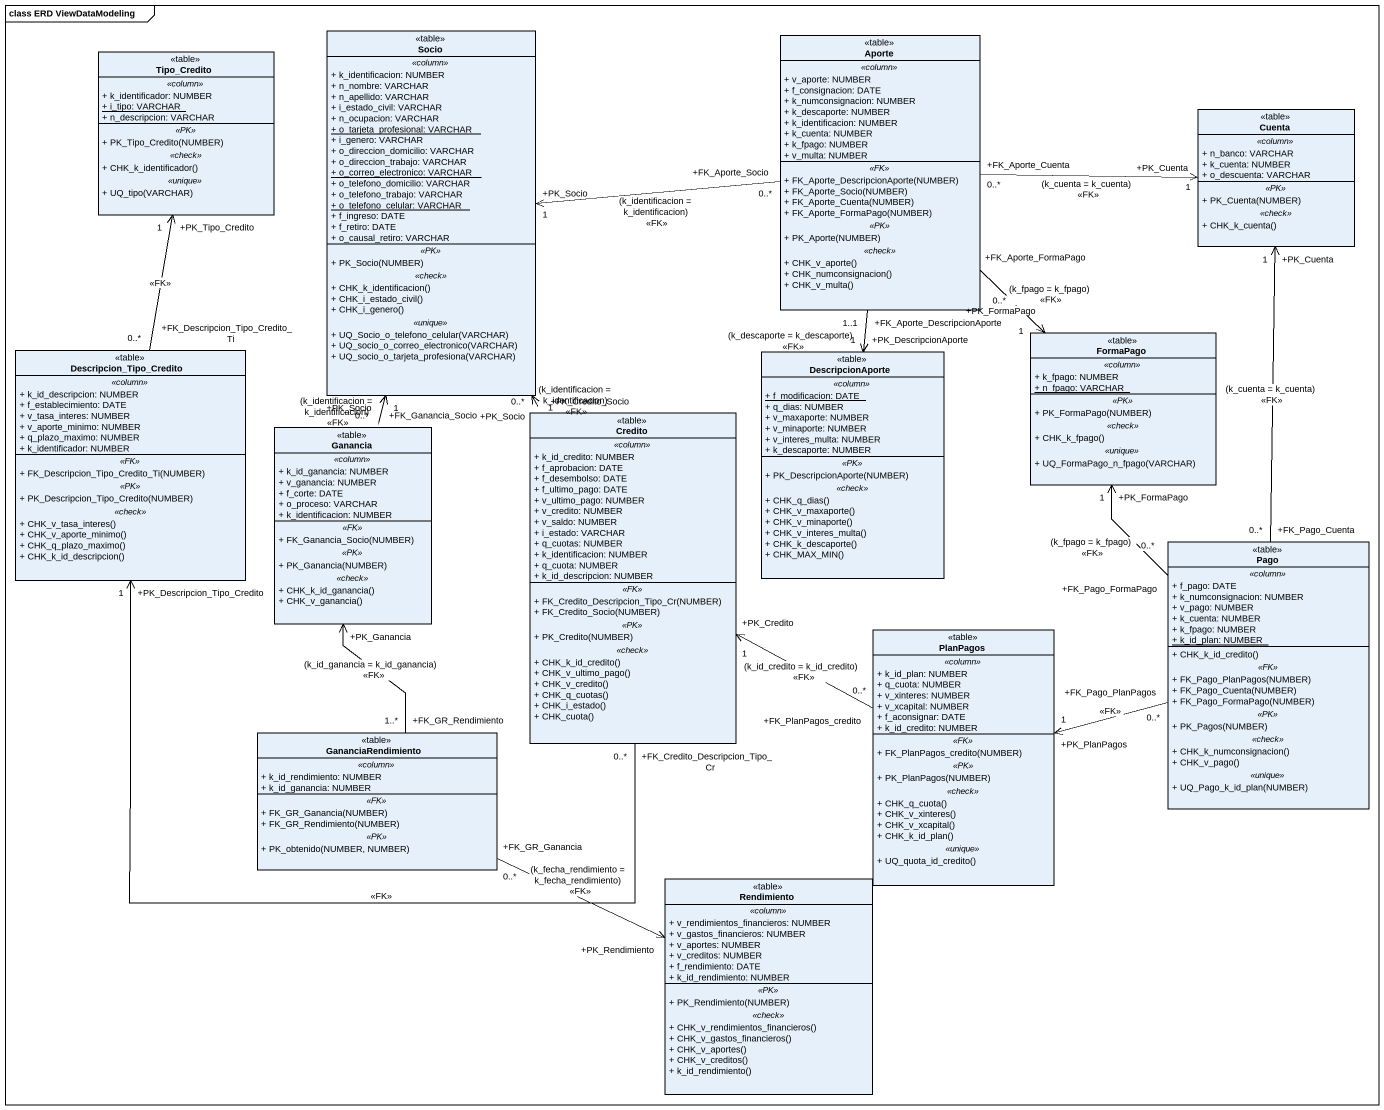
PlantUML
@startuml
mainframe class ERD ViewDataModeling
hide circle
hide empty members
skinparam classAttributeIconSize 0
class Socio <<table>> {
  .. <<column>> ..
  + k_identificacion: NUMBER
  + n_nombre: VARCHAR
  + n_apellido: VARCHAR
  + i_estado_civil: VARCHAR
  + n_ocupacion: VARCHAR
  {static} + o_tarjeta_profesional: VARCHAR
  + i_genero: VARCHAR
  + o_direccion_domicilio: VARCHAR
  + o_direccion_trabajo: VARCHAR
  {static} + o_correo_electronico: VARCHAR
  + o_telefono_domicilio: VARCHAR
  + o_telefono_trabajo: VARCHAR
  {static} + o_telefono_celular: VARCHAR
  + f_ingreso: DATE
  + f_retiro: DATE
  + o_causal_retiro: VARCHAR
  .. <<PK>> ..
  + PK_Socio(NUMBER)
  .. <<check>> ..
  + CHK_k_identificacion()
  + CHK_i_estado_civil()
  + CHK_i_genero()
  .. <<unique>> ..
  + UQ_Socio_o_telefono_celular(VARCHAR)
  + UQ_socio_o_correo_electronico(VARCHAR)
  + UQ_socio_o_tarjeta_profesiona(VARCHAR)
}
class Aporte <<table>> {
  .. <<column>> ..
  + v_aporte: NUMBER
  + f_consignacion: DATE
  + k_numconsignacion: NUMBER
  + k_descaporte: NUMBER
  + k_identificacion: NUMBER
  + k_cuenta: NUMBER
  + k_fpago: NUMBER
  + v_multa: NUMBER
  .. <<FK>> ..
  + FK_Aporte_DescripcionAporte(NUMBER)
  + FK_Aporte_Socio(NUMBER)
  + FK_Aporte_Cuenta(NUMBER)
  + FK_Aporte_FormaPago(NUMBER)
  .. <<PK>> ..
  + PK_Aporte(NUMBER)
  .. <<check>> ..
  + CHK_v_aporte()
  + CHK_numconsignacion()
  + CHK_v_multa()
}
class Tipo_Credito <<table>> {
  .. <<column>> ..
  + k_identificador: NUMBER
  {static} + i_tipo: VARCHAR
  + n_descripcion: VARCHAR
  .. <<PK>> ..
  + PK_Tipo_Credito(NUMBER)
  .. <<check>> ..
  + CHK_k_identificador()
  .. <<unique>> ..
  + UQ_tipo(VARCHAR)
}
class Cuenta <<table>> {
  .. <<column>> ..
  + n_banco: VARCHAR
  + k_cuenta: NUMBER
  + o_descuenta: VARCHAR
  .. <<PK>> ..
  + PK_Cuenta(NUMBER)
  .. <<check>> ..
  + CHK_k_cuenta()
}
class Descripcion_Tipo_Credito <<table>> {
  .. <<column>> ..
  + k_id_descripcion: NUMBER
  + f_establecimiento: DATE
  + v_tasa_interes: NUMBER
  + v_aporte_minimo: NUMBER
  + q_plazo_maximo: NUMBER
  + k_identificador: NUMBER
  .. <<FK>> ..
  + FK_Descripcion_Tipo_Credito_Ti(NUMBER)
  .. <<PK>> ..
  + PK_Descripcion_Tipo_Credito(NUMBER)
  .. <<check>> ..
  + CHK_v_tasa_interes()
  + CHK_v_aporte_minimo()
  + CHK_q_plazo_maximo()
  + CHK_k_id_descripcion()
}
class DescripcionAporte <<table>> {
  .. <<column>> ..
  {static} + f_modificacion: DATE
  + q_dias: NUMBER
  + v_maxaporte: NUMBER
  + v_minaporte: NUMBER
  + v_interes_multa: NUMBER
  + k_descaporte: NUMBER
  .. <<PK>> ..
  + PK_DescripcionAporte(NUMBER)
  .. <<check>> ..
  + CHK_q_dias()
  + CHK_v_maxaporte()
  + CHK_v_minaporte()
  + CHK_v_interes_multa()
  + CHK_k_descaporte()
  + CHK_MAX_MIN()
}
class FormaPago <<table>> {
  .. <<column>> ..
  + k_fpago: NUMBER
  {static} + n_fpago: VARCHAR
  .. <<PK>> ..
  + PK_FormaPago(NUMBER)
  .. <<check>> ..
  + CHK_k_fpago()
  .. <<unique>> ..
  + UQ_FormaPago_n_fpago(VARCHAR)
}
class Ganancia <<table>> {
  .. <<column>> ..
  + k_id_ganancia: NUMBER
  + v_ganancia: NUMBER
  + f_corte: DATE
  + o_proceso: VARCHAR
  + k_identificacion: NUMBER
  .. <<FK>> ..
  + FK_Ganancia_Socio(NUMBER)
  .. <<PK>> ..
  + PK_Ganancia(NUMBER)
  .. <<check>> ..
  + CHK_k_id_ganancia()
  + CHK_v_ganancia()
}
class Credito <<table>> {
  .. <<column>> ..
  + k_id_credito: NUMBER
  + f_aprobacion: DATE
  + f_desembolso: DATE
  + f_ultimo_pago: DATE
  + v_ultimo_pago: NUMBER
  + v_credito: NUMBER
  + v_saldo: NUMBER
  + i_estado: VARCHAR
  + q_cuotas: NUMBER
  + k_identificacion: NUMBER
  + q_cuota: NUMBER
  + k_id_descripcion: NUMBER
  .. <<FK>> ..
  + FK_Credito_Descripcion_Tipo_Cr(NUMBER)
  + FK_Credito_Socio(NUMBER)
  .. <<PK>> ..
  + PK_Credito(NUMBER)
  .. <<check>> ..
  + CHK_k_id_credito()
  + CHK_v_ultimo_pago()
  + CHK_v_credito()
  + CHK_q_cuotas()
  + CHK_i_estado()
  + CHK_cuota()
}
class Pago <<table>> {
  .. <<column>> ..
  + f_pago: DATE
  + k_numconsignacion: NUMBER
  + v_pago: NUMBER
  + k_cuenta: NUMBER
  + k_fpago: NUMBER
  {static} + k_id_plan: NUMBER
  --
  + CHK_k_id_credito()
  .. <<FK>> ..
  + FK_Pago_PlanPagos(NUMBER)
  + FK_Pago_Cuenta(NUMBER)
  + FK_Pago_FormaPago(NUMBER)
  .. <<PK>> ..
  + PK_Pagos(NUMBER)
  .. <<check>> ..
  + CHK_k_numconsignacion()
  + CHK_v_pago()
  .. <<unique>> ..
  + UQ_Pago_k_id_plan(NUMBER)
}
class PlanPagos <<table>> {
  .. <<column>> ..
  + k_id_plan: NUMBER
  + q_cuota: NUMBER
  + v_xinteres: NUMBER
  + v_xcapital: NUMBER
  + f_aconsignar: DATE
  + k_id_credito: NUMBER
  .. <<FK>> ..
  + FK_PlanPagos_credito(NUMBER)
  .. <<PK>> ..
  + PK_PlanPagos(NUMBER)
  .. <<check>> ..
  + CHK_q_cuota()
  + CHK_v_xinteres()
  + CHK_v_xcapital()
  + CHK_k_id_plan()
  .. <<unique>> ..
  + UQ_quota_id_credito()
}
class GananciaRendimiento <<table>> {
  .. <<column>> ..
  + k_id_rendimiento: NUMBER
  + k_id_ganancia: NUMBER
  .. <<FK>> ..
  + FK_GR_Ganancia(NUMBER)
  + FK_GR_Rendimiento(NUMBER)
  .. <<PK>> ..
  + PK_obtenido(NUMBER, NUMBER)
}
class Rendimiento <<table>> {
  .. <<column>> ..
  + v_rendimientos_financieros: NUMBER
  + v_gastos_financieros: NUMBER
  + v_aportes: NUMBER
  + v_creditos: NUMBER
  + f_rendimiento: DATE
  + k_id_rendimiento: NUMBER
  .. <<PK>> ..
  + PK_Rendimiento(NUMBER)
  .. <<check>> ..
  + CHK_v_rendimientos_financieros()
  + CHK_v_gastos_financieros()
  + CHK_v_aportes()
  + CHK_v_creditos()
  + k_id_rendimiento()
}
Aporte "+FK_Aporte_Socio\n0..*" -left-> "+PK_Socio\n1" Socio : (k_identificacion = k_identificacion)\n<<FK>>
Aporte "+FK_Aporte_Cuenta\n0..*" -right-> "+PK_Cuenta\n1" Cuenta : (k_cuenta = k_cuenta)\n<<FK>>
Aporte "+FK_Aporte_DescripcionAporte\n1..1" --> "+PK_DescripcionAporte\n1" DescripcionAporte : (k_descaporte = k_descaporte)\n<<FK>>
Aporte "+FK_Aporte_FormaPago\n0..*" --> "+PK_FormaPago\n1" FormaPago : (k_fpago = k_fpago)\n<<FK>>
Descripcion_Tipo_Credito "+FK_Descripcion_Tipo_Credito_Ti\n0..*" -up-> "+PK_Tipo_Credito\n1" Tipo_Credito : <<FK>>
Ganancia "+FK_Ganancia_Socio\n0..*" -up-> "+PK_Socio\n1" Socio : (k_identificacion = k_identificacion)\n<<FK>>
Credito "+FK_Credito_Socio\n0..*" -up-> "+PK_Socio\n1" Socio : (k_identificacion = k_identificacion)\n<<FK>>
Credito "+FK_Credito_Descripcion_Tipo_Cr\n0..*" -left-> "+PK_Descripcion_Tipo_Credito\n1" Descripcion_Tipo_Credito : <<FK>>
Pago "+FK_Pago_Cuenta\n0..*" -up-> "+PK_Cuenta\n1" Cuenta : (k_cuenta = k_cuenta)\n<<FK>>
Pago "+FK_Pago_FormaPago\n0..*" -up-> "+PK_FormaPago\n1" FormaPago : (k_fpago = k_fpago)\n<<FK>>
Pago "+FK_Pago_PlanPagos\n0..*" -left-> "+PK_PlanPagos\n1" PlanPagos : <<FK>>
PlanPagos "+FK_PlanPagos_credito\n0..*" -left-> "+PK_Credito\n1" Credito : (k_id_credito = k_id_credito)\n<<FK>>
GananciaRendimiento "+FK_GR_Rendimiento\n1..*" -up-> "+PK_Ganancia" Ganancia : (k_id_ganancia = k_id_ganancia)\n<<FK>>
GananciaRendimiento "+FK_GR_Ganancia\n0..*" -right-> "+PK_Rendimiento" Rendimiento : (k_fecha_rendimiento = k_fecha_rendimiento)\n<<FK>>
@enduml
